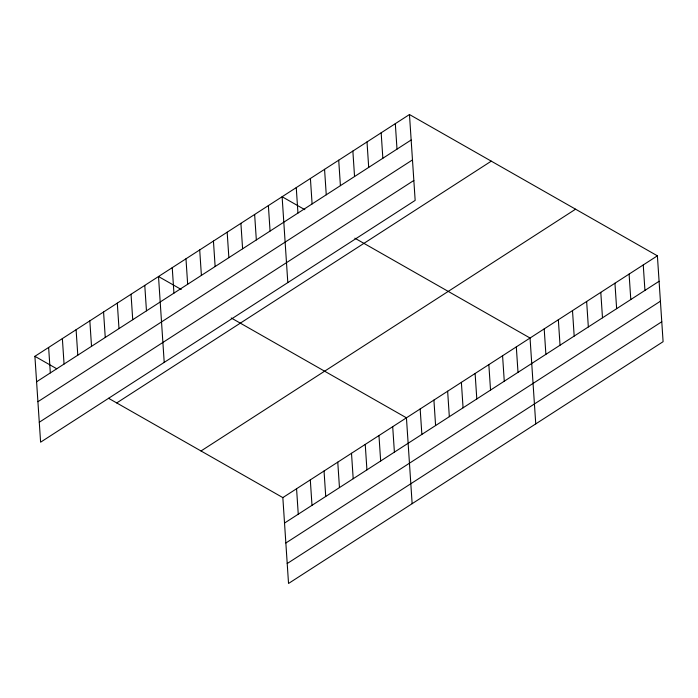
<?xml version="1.0" encoding="UTF-8"?>
<svg xmlns="http://www.w3.org/2000/svg" width="698" height="698" viewBox="0 0 698 698"><rect width="100%" height="100%" fill="white"/><g stroke="black" fill="none" stroke-linecap="round" stroke-linejoin="round"><path stroke-width="1.05" d="M409.464 114.533L415.162 200.396L40.606 442.183L34.9 356.312L409.464 114.533L657.394 255.817L663.1 341.688L288.536 583.467L282.838 497.604L108.539 398.279M36.593 381.78L411.157 139.993M37.919 401.708L412.474 159.921M39.28 422.246L413.844 180.459M116.714 402.938L491.279 161.151M201.015 450.978L575.58 209.191M282.838 497.604L657.394 255.817M284.522 523.064L659.087 281.277M285.848 543L660.413 301.213M287.21 563.539L661.774 321.752M304.843 209.688L282.114 196.74L287.812 282.603M354.837 238.184L530.044 338.024L535.75 423.895M181.236 289.478L158.507 276.521L164.213 362.393M231.23 317.974L406.437 417.814L412.143 503.686M34.9 356.312L56.721 368.745M643.251 264.952L644.935 290.412M629.099 274.087L630.791 299.547M614.947 283.222L616.639 308.682M600.795 292.357L602.487 317.817M586.643 301.492L588.335 326.952M572.5 310.627L574.184 336.087M558.348 319.754L560.04 345.222M544.196 328.889L545.888 354.357M516.311 346.889L518.003 372.357M502.577 355.753L504.27 381.221M488.844 364.626L490.537 390.086M475.111 373.491L476.804 398.951M461.378 382.356L463.071 407.815M447.645 391.22L449.329 416.68M433.912 400.085L435.596 425.544M420.17 408.949L421.862 434.409M395.312 123.659L397.005 149.128M381.16 132.794L382.853 158.263M392.704 426.679L394.396 452.138M367.008 141.93L368.701 167.389M378.97 435.543L380.663 461.012M352.865 151.065L354.549 176.524M365.237 444.408L366.93 469.876M338.713 160.2L340.406 185.659M351.504 453.281L353.197 478.741M324.561 169.335L326.254 194.794M337.771 462.146L339.464 487.605M310.409 178.47L312.102 203.929M324.038 471.01L325.73 496.47M296.257 187.605L297.95 213.065M310.305 479.875L311.997 505.335M296.571 488.74L298.255 514.199M268.381 205.605L270.065 231.064M254.639 214.469L256.332 239.929M240.906 223.334L242.599 248.793M227.173 232.198L228.865 257.658M213.44 241.063L215.132 266.523M199.707 249.928L201.399 275.387M185.973 258.792L187.666 284.252M172.24 267.657L173.933 293.125M144.774 285.395L146.467 310.854M131.041 294.259L132.725 319.719M117.308 303.124L118.992 328.584M103.566 311.989L105.258 337.448M89.833 320.853L91.525 346.313M76.099 329.718L77.792 355.177M62.366 338.582L64.059 364.042M48.633 347.447L50.326 372.906"/></g></svg>
